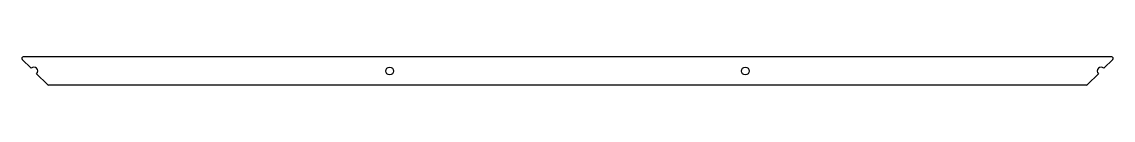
# Model space of a CAD drawing. Header units: millimetres. Extents: x -389 to 389, y 385 to 406.
import ezdxf

# ---------------------------------------------------------------- set-up
doc = ezdxf.new("R2010")
doc.units = ezdxf.units.MM

msp = doc.modelspace()

# ---------------------------------------------------------------- linework, layer by layer
at = {"color": 7, "linetype": 'Continuous', "lineweight": 25}
for p, q in [((387.59, 405.5), (-387.59, 405.5)), ((-381.94, 397.44), (-388.29, 403.79)), ((381.94, 397.44), (388.29, 403.79)), ((-370.29, 385.79), (-378.06, 393.56)), ((370.29, 385.79), (378.06, 393.56)), ((369.59, 385.5), (-369.59, 385.5))]:
    msp.add_line(p, q, dxfattribs=at)
for centre in [(-126.67, 395.5), (126.67, 395.5)]:
    msp.add_circle(centre, 2.75, dxfattribs=at)
for centre, radius, start, end in [((-387.59, 404.5), 1, 90, 225), ((387.59, 404.5), 1, 315, 90), ((-380, 395.5), 2.75, 315, 135), ((380, 395.5), 2.75, 45, 225), ((-369.59, 386.5), 1, 225, 270), ((369.59, 386.5), 1, 270, 315)]:
    msp.add_arc(centre, radius, start, end, dxfattribs=at)

doc.saveas('drawing.dxf')
